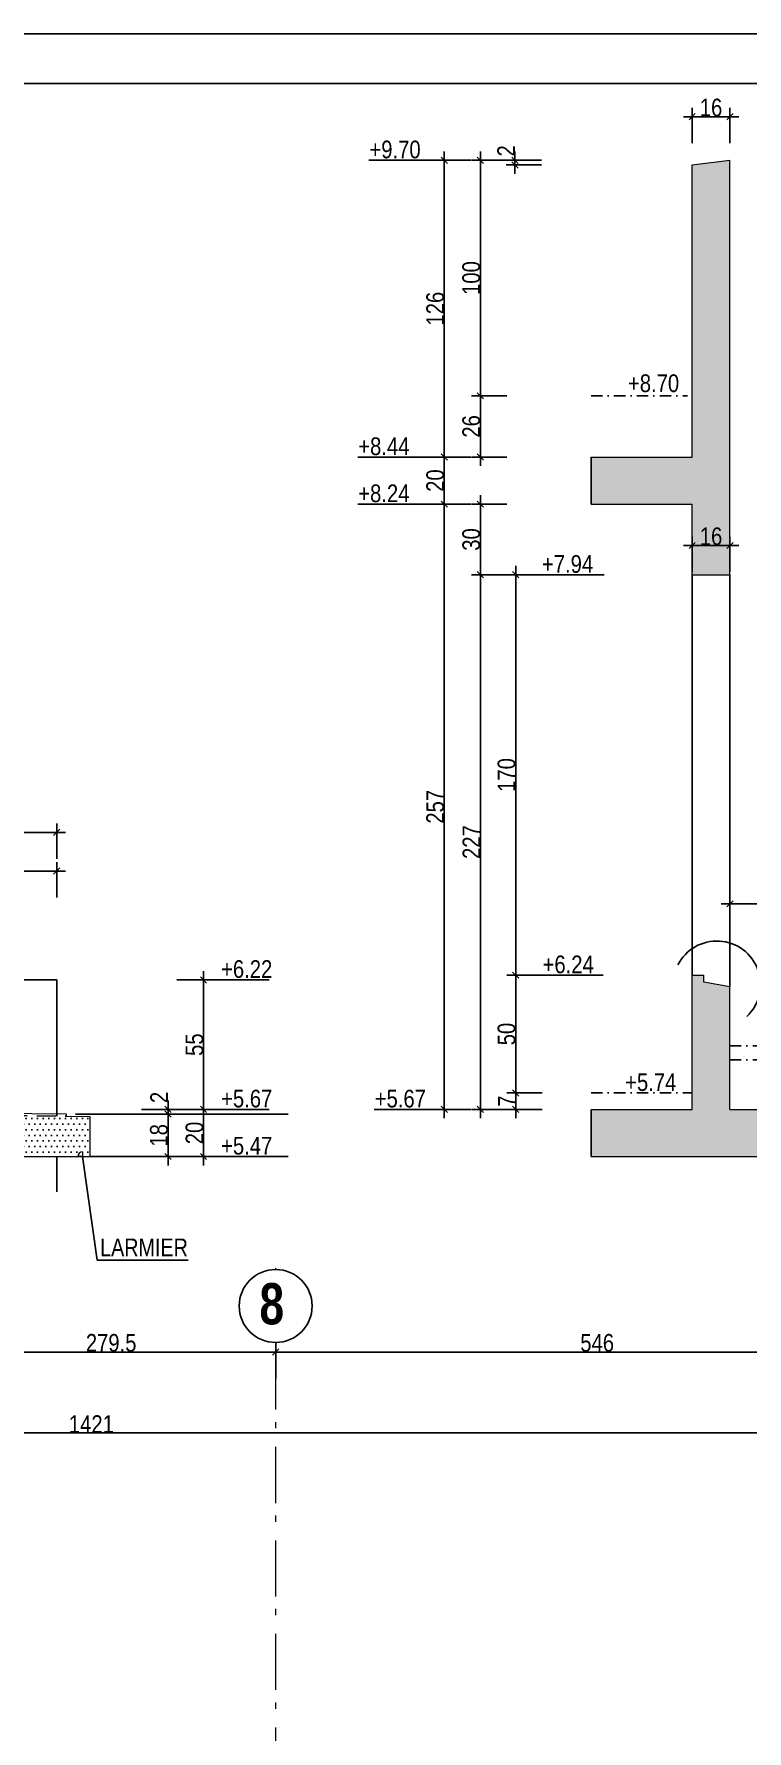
# Model space of a CAD drawing. Header units: centimetres. Extents: x -10252 to 0, y 2374 to 6574.
# Drawn here: x -4355 to -3749, y 5133 to 6574 of the extents above; entities that cross this region are included whole.
import ezdxf
from ezdxf.enums import TextEntityAlignment as Align

# ---------------------------------------------------------------- set-up
doc = ezdxf.new("R2010")
doc.units = ezdxf.units.CM
doc.header["$LTSCALE"] = 12.7
doc.header["$PDMODE"] = 1
doc.header["$PDSIZE"] = -2
for name, pattern in [('CACHEX2', [19.05, 12.7, -6.35]), ('Style de ligne -6', [2.08328, 1.25, -0.41656, 0.13886, -0.27786]), ('TIRETPTX2', [50.8, 25.4, -12.7, 0, -12.7])]:
    doc.linetypes.add(name, pattern=pattern)
for name, color, linetype in [('01_cote_gen', 4, 'Continuous'), ('01_linteaux', 2, 'Continuous'), ('01_murs_sup', 2, 'CACHEX2'), ('01_poch_BN', 9, 'Continuous'), ('01_texte', 230, 'Continuous'), ('AA_COTES', 2, 'Continuous')]:
    doc.layers.add(name, color=color, linetype=linetype)
doc.layers.add('01_murs_coup', color=5, linetype='Continuous', lineweight=60)
doc.layers.add('B Général', color=7, linetype='Continuous', lineweight=5)
doc.styles.add('ARIAL NA', font='ARIALN.TTF')
doc.styles.add('impact', font='impact.ttf')
doc.styles.add('MATTE_TXT', font='arial.ttf')
doc.styles.add('STYLE2', font='ARIALN.TTF')
doc.dimstyles.new('JB25', dxfattribs={"dimscale": 0.1, "dimtxt": 150, "dimasz": 15, "dimexe": 0.1, "dimexo": 0.1, "dimgap": 0.09, "dimtad": 1, "dimdec": 1, "dimlfac": 0.5, "dimdsep": 46, "dimtxsty": 'STYLE2', "dimblk1": 'BOND_G', "dimblk2": 'BOND_D', "dimsah": 1, "dimcen": 1.5, "dimdle": 0.01, "dimse1": 1, "dimse2": 1, "dimclrd": 4, "dimclre": 2, "dimclrt": 6, "dimazin": 2, "dimtfac": 2.333333, "dimtdec": 1, "dimtix": 1, "dimtmove": 2, "dimatfit": 3, "dimldrblk": 'BOND_G', "dimfxl": 1, "dimtolj": 1, "dimtzin": 0, "dimarcsym": 0})
doc.dimstyles.new('JB50', dxfattribs={"dimscale": 0.1, "dimtxt": 150, "dimasz": 15, "dimexe": 0.1, "dimexo": 0.1, "dimgap": 0.09, "dimtad": 1, "dimdec": 1, "dimdsep": 46, "dimtxsty": 'STYLE2', "dimblk1": 'BOND_G', "dimblk2": 'BOND_D', "dimsah": 1, "dimcen": 1.5, "dimdle": 0.01, "dimse1": 1, "dimse2": 1, "dimclrd": 4, "dimclre": 2, "dimclrt": 6, "dimazin": 2, "dimtfac": 2.333333, "dimtdec": 1, "dimtix": 1, "dimtmove": 2, "dimatfit": 3, "dimldrblk": 'BOND_G', "dimfxl": 1, "dimtolj": 1, "dimtzin": 0, "dimarcsym": 0})

# ---------------------------------------------------------------- blocks, each defined once
blk = doc.blocks.new('BOND_G')
at = {"layer": 'AA_COTES', "color": 0}
for p, q in [((0, -5), (0, 15)), ((5, 0), (-5, 0)), ((1.77, 1.77), (-1.77, -1.77))]:
    blk.add_line(p, q, dxfattribs=at)
blk = doc.blocks.new('BOND_D')
at = {"layer": 'AA_COTES', "color": 0}
for p, q in [((5, 0), (-5, 0)), ((-1.77, -1.77), (1.77, 1.77)), ((0, 5), (0, -15))]:
    blk.add_line(p, q, dxfattribs=at)
blk = doc.blocks.new('*D1434')
at = {"layer": '01_cote_gen', "color": 4, "lineweight": -2, "transparency": 16777216}
blk.add_line((-4241.1, 5655.2), (-4241.1, 5622.1), dxfattribs=at)
at = {"layer": 'Defpoints', "color": 0, "transparency": 16777216}
for p in [(-4263.6, 5656.7), (-4318.2, 5620.6), (-4241.1, 5620.6)]:
    blk.add_point(p, dxfattribs=at)
at = {"layer": '01_cote_gen', "color": 4, "lineweight": -2, "transparency": 16777216, "xscale": 1.5, "yscale": 1.5, "zscale": 1.5}
for name, p, rotation in [('BOND_G', (-4241.1, 5656.7), 90), ('BOND_D', (-4241.1, 5620.6), 270)]:
    blk.add_blockref(name, p, dxfattribs=dict(at, rotation=rotation))
at = {"layer": '01_cote_gen', "color": 6, "lineweight": 0, "transparency": 16777216, "insert": (-4248.8, 5638.6), "char_height": 15, "attachment_point": 5, "rotation": 90, "style": 'STYLE2'}
blk.add_mtext('\\A1;18', dxfattribs=at)
blk = doc.blocks.new('*D1435')
at = {"layer": '01_cote_gen', "color": 4, "lineweight": -2, "transparency": 16777216}
blk.add_line((-4211, 5659.1), (-4211, 5622.1), dxfattribs=at)
at = {"layer": 'Defpoints', "color": 0, "transparency": 16777216}
for p in [(-4233.6, 5660.6), (-4233.6, 5620.6), (-4211, 5620.6)]:
    blk.add_point(p, dxfattribs=at)
at = {"layer": '01_cote_gen', "color": 4, "lineweight": -2, "transparency": 16777216, "xscale": 1.5, "yscale": 1.5, "zscale": 1.5}
for name, p, rotation in [('BOND_G', (-4211, 5660.6), 90), ('BOND_D', (-4211, 5620.6), 270)]:
    blk.add_blockref(name, p, dxfattribs=dict(at, rotation=rotation))
at = {"layer": '01_cote_gen', "color": 6, "lineweight": 0, "transparency": 16777216, "insert": (-4218.6, 5640.6), "char_height": 15, "attachment_point": 5, "rotation": 90, "style": 'STYLE2'}
blk.add_mtext('\\A1;20', dxfattribs=at)
blk = doc.blocks.new('*D1436')
at = {"layer": '01_cote_gen', "color": 4, "lineweight": -2, "ltscale": 0.1, "transparency": 16777216}
blk.add_line((-4241.1, 5659.1), (-4241.1, 5658.2), dxfattribs=at)
at = {"layer": 'Defpoints', "color": 0, "ltscale": 0.1, "transparency": 16777216}
for p in [(-4241.1, 5656.7), (-4233.6, 5656.7), (-4233.5, 5660.6)]:
    blk.add_point(p, dxfattribs=at)
at = {"layer": '01_cote_gen', "color": 4, "lineweight": -2, "ltscale": 0.1, "transparency": 16777216, "xscale": 1.5, "yscale": 1.5, "zscale": 1.5}
for name, p, rotation in [('BOND_G', (-4241.1, 5660.6), 90), ('BOND_D', (-4241.1, 5656.7), 270)]:
    blk.add_blockref(name, p, dxfattribs=dict(at, rotation=rotation))
at = {"layer": '01_cote_gen', "color": 6, "ltscale": 0.1, "transparency": 16777216, "insert": (-4248.7, 5670.8), "char_height": 15, "attachment_point": 5, "rotation": 90, "style": 'STYLE2'}
blk.add_mtext('\\A1;2', dxfattribs=at)
blk = doc.blocks.new('*D1655')
at = {"layer": '01_cote_gen', "color": 4, "lineweight": -2, "transparency": 16777216}
blk.add_line((-4734.1, 5895.8), (-4337.1, 5895.8), dxfattribs=at)
at = {"layer": 'Defpoints', "color": 0, "transparency": 16777216}
for p in [(-4335.6, 5895.8), (-4735.6, 5875.4), (-4335.6, 5851.1)]:
    blk.add_point(p, dxfattribs=at)
at = {"layer": '01_cote_gen', "color": 4, "lineweight": -2, "transparency": 16777216, "xscale": 1.5, "yscale": 1.5, "zscale": 1.5, "rotation": 180}
blk.add_blockref('BOND_G', (-4735.6, 5895.8), dxfattribs=at)
at = {"layer": '01_cote_gen', "color": 4, "lineweight": -2, "transparency": 16777216, "xscale": 1.5, "yscale": 1.5, "zscale": 1.5}
blk.add_blockref('BOND_D', (-4335.6, 5895.8), dxfattribs=at)
at = {"layer": '01_cote_gen', "color": 6, "transparency": 16777216, "insert": (-4535.6, 5903.5), "char_height": 15, "attachment_point": 5, "style": 'STYLE2'}
blk.add_mtext('\\A1;200', dxfattribs=at)
blk = doc.blocks.new('*D1297')
at = {"layer": '01_cote_gen', "color": 4, "lineweight": -2, "transparency": 16777216}
blk.add_line((-3945.9, 5662.1), (-3945.9, 5673.1), dxfattribs=at)
at = {"layer": 'Defpoints', "color": 0, "transparency": 16777216}
for p in [(-3945.9, 5674.6), (-3923.4, 5674.6), (-3923.4, 5660.6)]:
    blk.add_point(p, dxfattribs=at)
at = {"layer": '01_cote_gen', "color": 4, "lineweight": -2, "transparency": 16777216, "xscale": 1.5, "yscale": 1.5, "zscale": 1.5}
for name, p, rotation in [('BOND_D', (-3945.9, 5674.6), 90), ('BOND_G', (-3945.9, 5660.6), 270)]:
    blk.add_blockref(name, p, dxfattribs=dict(at, rotation=rotation))
at = {"layer": '01_cote_gen', "color": 6, "transparency": 16777216, "insert": (-3953.4, 5667.6), "char_height": 15, "attachment_point": 5, "rotation": 90, "style": 'STYLE2'}
blk.add_mtext('\\A1;7', dxfattribs=at)
blk = doc.blocks.new('*D1440')
at = {"layer": '01_cote_gen', "color": 4, "lineweight": -2, "transparency": 16777216}
blk.add_line((-3794.5, 6139.5), (-3765.5, 6139.5), dxfattribs=at)
at = {"layer": 'Defpoints', "color": 0, "transparency": 16777216}
for p in [(-3764, 6139.5), (-3796, 6114.6), (-3764, 6114.6)]:
    blk.add_point(p, dxfattribs=at)
at = {"layer": '01_cote_gen', "color": 4, "lineweight": -2, "transparency": 16777216, "xscale": 1.5, "yscale": 1.5, "zscale": 1.5, "rotation": 180}
blk.add_blockref('BOND_G', (-3796, 6139.5), dxfattribs=at)
at = {"layer": '01_cote_gen', "color": 4, "lineweight": -2, "transparency": 16777216, "xscale": 1.5, "yscale": 1.5, "zscale": 1.5}
blk.add_blockref('BOND_D', (-3764, 6139.5), dxfattribs=at)
at = {"layer": '01_cote_gen', "color": 6, "transparency": 16777216, "insert": (-3780, 6147.2), "char_height": 15, "attachment_point": 5, "style": 'STYLE2'}
blk.add_mtext('\\A1;16', dxfattribs=at)
blk = doc.blocks.new('*D1303')
at = {"layer": '01_cote_gen', "color": 4, "lineweight": -2, "transparency": 16777216}
blk.add_line((-5015.2, 5385.9), (-3597.2, 5385.9), dxfattribs=at)
at = {"layer": 'Defpoints', "color": 0, "transparency": 16777216}
for p in [(-3595.7, 5385.9), (-5016.7, 5363.4), (-3595.7, 5335.2)]:
    blk.add_point(p, dxfattribs=at)
at = {"layer": '01_cote_gen', "color": 4, "lineweight": -2, "transparency": 16777216, "xscale": 1.5, "yscale": 1.5, "zscale": 1.5, "rotation": 180}
blk.add_blockref('BOND_G', (-5016.7, 5385.9), dxfattribs=at)
at = {"layer": '01_cote_gen', "color": 4, "lineweight": -2, "transparency": 16777216, "xscale": 1.5, "yscale": 1.5, "zscale": 1.5}
blk.add_blockref('BOND_D', (-3595.7, 5385.9), dxfattribs=at)
at = {"layer": '01_cote_gen', "color": 6, "transparency": 16777216, "insert": (-4306.2, 5393.4), "char_height": 15, "attachment_point": 5, "style": 'STYLE2'}
blk.add_mtext('\\A1;1421', dxfattribs=at)
blk = doc.blocks.new('*D1320')
at = {"layer": '01_cote_gen', "color": 4, "lineweight": -2, "transparency": 16777216}
blk.add_line((-4148.2, 5454.6), (-3605.2, 5454.6), dxfattribs=at)
at = {"layer": 'Defpoints', "color": 0, "transparency": 16777216}
for p in [(-3603.7, 5454.6), (-4149.7, 5432.1), (-3603.7, 5425.4)]:
    blk.add_point(p, dxfattribs=at)
at = {"layer": '01_cote_gen', "color": 4, "lineweight": -2, "transparency": 16777216, "xscale": 1.5, "yscale": 1.5, "zscale": 1.5, "rotation": 180}
blk.add_blockref('BOND_G', (-4149.7, 5454.6), dxfattribs=at)
at = {"layer": '01_cote_gen', "color": 4, "lineweight": -2, "transparency": 16777216, "xscale": 1.5, "yscale": 1.5, "zscale": 1.5}
blk.add_blockref('BOND_D', (-3603.7, 5454.6), dxfattribs=at)
at = {"layer": '01_cote_gen', "color": 6, "transparency": 16777216, "insert": (-3876.7, 5462.3), "char_height": 15, "attachment_point": 5, "style": 'STYLE2'}
blk.add_mtext('\\A1;546', dxfattribs=at)
blk = doc.blocks.new('*D1323')
at = {"layer": '01_cote_gen', "color": 4, "lineweight": -2, "transparency": 16777216}
blk.add_line((-4427.7, 5454.6), (-4151.2, 5454.6), dxfattribs=at)
at = {"layer": 'Defpoints', "color": 0, "transparency": 16777216}
for p in [(-4149.7, 5454.6), (-4429.2, 5442.5), (-4149.7, 5442.5)]:
    blk.add_point(p, dxfattribs=at)
at = {"layer": '01_cote_gen', "color": 4, "lineweight": -2, "transparency": 16777216, "xscale": 1.5, "yscale": 1.5, "zscale": 1.5, "rotation": 180}
blk.add_blockref('BOND_G', (-4429.2, 5454.6), dxfattribs=at)
at = {"layer": '01_cote_gen', "color": 4, "lineweight": -2, "transparency": 16777216, "xscale": 1.5, "yscale": 1.5, "zscale": 1.5}
blk.add_blockref('BOND_D', (-4149.7, 5454.6), dxfattribs=at)
at = {"layer": '01_cote_gen', "color": 6, "transparency": 16777216, "insert": (-4289.4, 5462.3), "char_height": 15, "attachment_point": 5, "style": 'STYLE2'}
blk.add_mtext('\\A1;279.5', dxfattribs=at)
blk = doc.blocks.new('*D1701')
at = {"layer": '01_cote_gen', "color": 4, "lineweight": -2, "transparency": 16777216}
blk.add_line((-4006.5, 6176.1), (-4006.5, 6213.1), dxfattribs=at)
at = {"layer": 'Defpoints', "color": 0, "transparency": 16777216}
for p in [(-4006.5, 6214.6), (-3885.1, 6214.6), (-3885.1, 6174.6)]:
    blk.add_point(p, dxfattribs=at)
at = {"layer": '01_cote_gen', "color": 4, "lineweight": -2, "transparency": 16777216, "xscale": 1.5, "yscale": 1.5, "zscale": 1.5}
for name, p, rotation in [('BOND_D', (-4006.5, 6214.6), 90), ('BOND_G', (-4006.5, 6174.6), 270)]:
    blk.add_blockref(name, p, dxfattribs=dict(at, rotation=rotation))
at = {"layer": '01_cote_gen', "color": 6, "transparency": 16777216, "insert": (-4014.2, 6194.6), "char_height": 15, "attachment_point": 5, "rotation": 90, "style": 'STYLE2'}
blk.add_mtext('\\A1;20', dxfattribs=at)
blk = doc.blocks.new('*D1706')
at = {"layer": '01_cote_gen', "color": 4, "lineweight": -2, "transparency": 16777216}
blk.add_line((-3975.9, 6116.1), (-3975.9, 6173.1), dxfattribs=at)
at = {"layer": 'Defpoints', "color": 0, "transparency": 16777216}
for p in [(-3975.9, 6174.6), (-3839, 6174.6), (-3924, 6114.6)]:
    blk.add_point(p, dxfattribs=at)
at = {"layer": '01_cote_gen', "color": 4, "lineweight": -2, "transparency": 16777216, "xscale": 1.5, "yscale": 1.5, "zscale": 1.5}
for name, p, rotation in [('BOND_D', (-3975.9, 6174.6), 90), ('BOND_G', (-3975.9, 6114.6), 270)]:
    blk.add_blockref(name, p, dxfattribs=dict(at, rotation=rotation))
at = {"layer": '01_cote_gen', "color": 6, "transparency": 16777216, "insert": (-3983.6, 6144.6), "char_height": 15, "attachment_point": 5, "rotation": 90, "style": 'STYLE2'}
blk.add_mtext('\\A1;30', dxfattribs=at)
blk = doc.blocks.new('*D1702')
at = {"layer": '01_cote_gen', "color": 4, "lineweight": -2, "transparency": 16777216}
blk.add_line((-3975.9, 6216.1), (-3975.9, 6265.1), dxfattribs=at)
at = {"layer": 'Defpoints', "color": 0, "transparency": 16777216}
for p in [(-3975.9, 6266.6), (-3816.9, 6266.6), (-3816.9, 6214.6)]:
    blk.add_point(p, dxfattribs=at)
at = {"layer": '01_cote_gen', "color": 4, "lineweight": -2, "transparency": 16777216, "xscale": 1.5, "yscale": 1.5, "zscale": 1.5}
for name, p, rotation in [('BOND_D', (-3975.9, 6266.6), 90), ('BOND_G', (-3975.9, 6214.6), 270)]:
    blk.add_blockref(name, p, dxfattribs=dict(at, rotation=rotation))
at = {"layer": '01_cote_gen', "color": 6, "transparency": 16777216, "insert": (-3983.6, 6240.6), "char_height": 15, "attachment_point": 5, "rotation": 90, "style": 'STYLE2'}
blk.add_mtext('\\A1;26', dxfattribs=at)
blk = doc.blocks.new('*D1704')
at = {"layer": '01_cote_gen', "color": 4, "lineweight": -2, "ltscale": 2, "transparency": 16777216}
blk.add_line((-3975.9, 6268.1), (-3975.9, 6465.1), dxfattribs=at)
at = {"layer": 'Defpoints', "color": 0, "ltscale": 2, "transparency": 16777216}
for p in [(-3975.9, 6466.6), (-3764, 6466.6), (-3869.7, 6266.6)]:
    blk.add_point(p, dxfattribs=at)
at = {"layer": '01_cote_gen', "color": 4, "lineweight": -2, "ltscale": 2, "transparency": 16777216, "xscale": 1.5, "yscale": 1.5, "zscale": 1.5}
for name, p, rotation in [('BOND_D', (-3975.9, 6466.6), 90), ('BOND_G', (-3975.9, 6266.6), 270)]:
    blk.add_blockref(name, p, dxfattribs=dict(at, rotation=rotation))
at = {"layer": '01_cote_gen', "color": 6, "ltscale": 2, "transparency": 16777216, "insert": (-3983.6, 6366.6), "char_height": 15, "attachment_point": 5, "rotation": 90, "style": 'STYLE2'}
blk.add_mtext('\\A1;100', dxfattribs=at)
blk = doc.blocks.new('*D1705')
at = {"layer": '01_cote_gen', "color": 4, "lineweight": -2, "ltscale": 2, "transparency": 16777216}
blk.add_line((-4006.5, 6216.1), (-4006.5, 6465.1), dxfattribs=at)
at = {"layer": 'Defpoints', "color": 0, "ltscale": 2, "transparency": 16777216}
for p in [(-4006.5, 6466.6), (-3764, 6466.6), (-3796, 6214.6)]:
    blk.add_point(p, dxfattribs=at)
at = {"layer": '01_cote_gen', "color": 4, "lineweight": -2, "ltscale": 2, "transparency": 16777216, "xscale": 1.5, "yscale": 1.5, "zscale": 1.5}
for name, p, rotation in [('BOND_D', (-4006.5, 6466.6), 90), ('BOND_G', (-4006.5, 6214.6), 270)]:
    blk.add_blockref(name, p, dxfattribs=dict(at, rotation=rotation))
at = {"layer": '01_cote_gen', "color": 6, "ltscale": 2, "transparency": 16777216, "insert": (-4014.2, 6340.6), "char_height": 15, "attachment_point": 5, "rotation": 90, "style": 'STYLE2'}
blk.add_mtext('\\A1;126', dxfattribs=at)
blk = doc.blocks.new('*D1703')
at = {"layer": '01_cote_gen', "color": 4, "lineweight": -2, "ltscale": 2, "transparency": 16777216}
blk.add_line((-3946.5, 6464.1), (-3946.5, 6465.1), dxfattribs=at)
at = {"layer": 'Defpoints', "color": 0, "ltscale": 2, "transparency": 16777216}
for p in [(-3946.5, 6466.6), (-3796, 6462.6), (-3764, 6466.6)]:
    blk.add_point(p, dxfattribs=at)
at = {"layer": '01_cote_gen', "color": 4, "lineweight": -2, "ltscale": 2, "transparency": 16777216, "xscale": 1.5, "yscale": 1.5, "zscale": 1.5}
for name, p, rotation in [('BOND_D', (-3946.5, 6466.6), 90), ('BOND_G', (-3946.5, 6462.6), 270)]:
    blk.add_blockref(name, p, dxfattribs=dict(at, rotation=rotation))
at = {"layer": '01_cote_gen', "color": 6, "ltscale": 2, "transparency": 16777216, "insert": (-3954, 6474.6), "char_height": 15, "attachment_point": 5, "rotation": 90, "style": 'STYLE2'}
blk.add_mtext('\\A1;2', dxfattribs=at)
blk = doc.blocks.new('*D1707')
at = {"layer": '01_cote_gen', "color": 4, "lineweight": -2, "transparency": 16777216}
blk.add_line((-3975.9, 5662.1), (-3975.9, 6113.1), dxfattribs=at)
at = {"layer": 'Defpoints', "color": 0, "transparency": 16777216}
for p in [(-3975.9, 6114.6), (-3924, 6114.6), (-3924, 5660.6)]:
    blk.add_point(p, dxfattribs=at)
at = {"layer": '01_cote_gen', "color": 4, "lineweight": -2, "transparency": 16777216, "xscale": 1.5, "yscale": 1.5, "zscale": 1.5}
for name, p, rotation in [('BOND_D', (-3975.9, 6114.6), 90), ('BOND_G', (-3975.9, 5660.6), 270)]:
    blk.add_blockref(name, p, dxfattribs=dict(at, rotation=rotation))
at = {"layer": '01_cote_gen', "color": 6, "transparency": 16777216, "insert": (-3983.5, 5887.6), "char_height": 15, "attachment_point": 5, "rotation": 90, "style": 'STYLE2'}
blk.add_mtext('\\A1;227', dxfattribs=at)
blk = doc.blocks.new('*D1708')
at = {"layer": '01_cote_gen', "color": 4, "lineweight": -2, "transparency": 16777216}
blk.add_line((-4006.5, 5662.1), (-4006.5, 6173.1), dxfattribs=at)
at = {"layer": 'Defpoints', "color": 0, "transparency": 16777216}
for p in [(-4006.5, 6174.6), (-3953.4, 6174.6), (-3924, 5660.6)]:
    blk.add_point(p, dxfattribs=at)
at = {"layer": '01_cote_gen', "color": 4, "lineweight": -2, "transparency": 16777216, "xscale": 1.5, "yscale": 1.5, "zscale": 1.5}
for name, p, rotation in [('BOND_D', (-4006.5, 6174.6), 90), ('BOND_G', (-4006.5, 5660.6), 270)]:
    blk.add_blockref(name, p, dxfattribs=dict(at, rotation=rotation))
at = {"layer": '01_cote_gen', "color": 6, "transparency": 16777216, "insert": (-4014.2, 5917.6), "char_height": 15, "attachment_point": 5, "rotation": 90, "style": 'STYLE2'}
blk.add_mtext('\\A1;257', dxfattribs=at)
blk = doc.blocks.new('*D1709')
at = {"layer": '01_cote_gen', "color": 4, "lineweight": -2, "ltscale": 2, "transparency": 16777216}
blk.add_line((-3945.9, 5676.1), (-3945.9, 5773.1), dxfattribs=at)
at = {"layer": 'Defpoints', "color": 0, "ltscale": 2, "transparency": 16777216}
for p in [(-3945.9, 5774.6), (-3803, 5774.6), (-3938.4, 5674.6)]:
    blk.add_point(p, dxfattribs=at)
at = {"layer": '01_cote_gen', "color": 4, "lineweight": -2, "ltscale": 2, "transparency": 16777216, "xscale": 1.5, "yscale": 1.5, "zscale": 1.5}
for name, p, rotation in [('BOND_D', (-3945.9, 5774.6), 90), ('BOND_G', (-3945.9, 5674.6), 270)]:
    blk.add_blockref(name, p, dxfattribs=dict(at, rotation=rotation))
at = {"layer": '01_cote_gen', "color": 6, "ltscale": 2, "transparency": 16777216, "insert": (-3953.6, 5724.6), "char_height": 15, "attachment_point": 5, "rotation": 90, "style": 'STYLE2'}
blk.add_mtext('\\A1;50', dxfattribs=at)
blk = doc.blocks.new('*D1710')
at = {"layer": '01_cote_gen', "color": 4, "lineweight": -2, "ltscale": 2, "transparency": 16777216}
blk.add_line((-3945.9, 5776.1), (-3945.9, 6113.1), dxfattribs=at)
at = {"layer": 'Defpoints', "color": 0, "ltscale": 2, "transparency": 16777216}
for p in [(-3960.4, 6114.6), (-3945.9, 6114.6), (-3923.4, 5774.6)]:
    blk.add_point(p, dxfattribs=at)
at = {"layer": '01_cote_gen', "color": 4, "lineweight": -2, "ltscale": 2, "transparency": 16777216, "xscale": 1.5, "yscale": 1.5, "zscale": 1.5}
for name, p, rotation in [('BOND_D', (-3945.9, 6114.6), 90), ('BOND_G', (-3945.9, 5774.6), 270)]:
    blk.add_blockref(name, p, dxfattribs=dict(at, rotation=rotation))
at = {"layer": '01_cote_gen', "color": 6, "ltscale": 2, "transparency": 16777216, "insert": (-3953.6, 5944.6), "char_height": 15, "attachment_point": 5, "rotation": 90, "style": 'STYLE2'}
blk.add_mtext('\\A1;170', dxfattribs=at)
blk = doc.blocks.new('*D1721')
at = {"layer": '01_cote_gen', "color": 4, "lineweight": -2, "ltscale": 2, "transparency": 16777216}
blk.add_line((-3762.5, 5835.2), (-3397.5, 5835.2), dxfattribs=at)
at = {"layer": 'Defpoints', "color": 0, "ltscale": 2, "transparency": 16777216}
for p in [(-3396, 5835.2), (-3396, 5812.7), (-3764, 5795)]:
    blk.add_point(p, dxfattribs=at)
at = {"layer": '01_cote_gen', "color": 4, "lineweight": -2, "ltscale": 2, "transparency": 16777216, "xscale": 1.5, "yscale": 1.5, "zscale": 1.5, "rotation": 180}
blk.add_blockref('BOND_G', (-3764, 5835.2), dxfattribs=at)
at = {"layer": '01_cote_gen', "color": 4, "lineweight": -2, "ltscale": 2, "transparency": 16777216, "xscale": 1.5, "yscale": 1.5, "zscale": 1.5}
blk.add_blockref('BOND_D', (-3396, 5835.2), dxfattribs=at)
at = {"layer": '01_cote_gen', "color": 6, "ltscale": 2, "transparency": 16777216, "insert": (-3580, 5842.9), "char_height": 15, "attachment_point": 5, "style": 'STYLE2'}
blk.add_mtext('\\A1;184', dxfattribs=at)
blk = doc.blocks.new('*D1722')
at = {"layer": '01_cote_gen', "color": 4, "lineweight": -2, "ltscale": 2, "transparency": 16777216}
blk.add_line((-4211, 5769.1), (-4211, 5662.1), dxfattribs=at)
at = {"layer": 'Defpoints', "color": 0, "ltscale": 2, "transparency": 16777216}
for p in [(-4305.5, 5770.6), (-4233.5, 5660.6), (-4211, 5660.6)]:
    blk.add_point(p, dxfattribs=at)
at = {"layer": '01_cote_gen', "color": 4, "lineweight": -2, "ltscale": 2, "transparency": 16777216, "xscale": 1.5, "yscale": 1.5, "zscale": 1.5}
for name, p, rotation in [('BOND_G', (-4211, 5770.6), 90), ('BOND_D', (-4211, 5660.6), 270)]:
    blk.add_blockref(name, p, dxfattribs=dict(at, rotation=rotation))
at = {"layer": '01_cote_gen', "color": 6, "ltscale": 2, "transparency": 16777216, "insert": (-4218.6, 5715.6), "char_height": 15, "attachment_point": 5, "rotation": 90, "style": 'STYLE2'}
blk.add_mtext('\\A1;55', dxfattribs=at)
blk = doc.blocks.new('*D1724')
at = {"layer": '01_cote_gen', "color": 4, "lineweight": -2, "ltscale": 2, "transparency": 16777216}
blk.add_line((-4722.1, 5863), (-4337.1, 5863), dxfattribs=at)
at = {"layer": 'Defpoints', "color": 0, "ltscale": 2, "transparency": 16777216}
for p in [(-4335.6, 5870.7), (-4335.6, 5863), (-4723.6, 5837.8)]:
    blk.add_point(p, dxfattribs=at)
at = {"layer": '01_cote_gen', "color": 4, "lineweight": -2, "ltscale": 2, "transparency": 16777216, "xscale": 1.5, "yscale": 1.5, "zscale": 1.5, "rotation": 180}
blk.add_blockref('BOND_G', (-4723.6, 5863), dxfattribs=at)
at = {"layer": '01_cote_gen', "color": 4, "lineweight": -2, "ltscale": 2, "transparency": 16777216, "xscale": 1.5, "yscale": 1.5, "zscale": 1.5}
blk.add_blockref('BOND_D', (-4335.6, 5863), dxfattribs=at)
at = {"layer": '01_cote_gen', "color": 6, "ltscale": 2, "transparency": 16777216, "insert": (-4529.6, 5870.7), "char_height": 15, "attachment_point": 5, "style": 'STYLE2'}
blk.add_mtext('\\A1;194', dxfattribs=at)
blk = doc.blocks.new('*D1748')
at = {"layer": '01_cote_gen', "color": 4, "lineweight": -2, "ltscale": 2, "transparency": 16777216}
blk.add_line((-3794.5, 6503.6), (-3765.5, 6503.6), dxfattribs=at)
at = {"layer": 'Defpoints', "color": 0, "ltscale": 2, "transparency": 16777216}
for p in [(-3764, 6503.6), (-3796, 6462.6), (-3764, 6466.6)]:
    blk.add_point(p, dxfattribs=at)
at = {"layer": '01_cote_gen', "color": 4, "lineweight": -2, "ltscale": 2, "transparency": 16777216, "xscale": 1.5, "yscale": 1.5, "zscale": 1.5, "rotation": 180}
blk.add_blockref('BOND_G', (-3796, 6503.6), dxfattribs=at)
at = {"layer": '01_cote_gen', "color": 4, "lineweight": -2, "ltscale": 2, "transparency": 16777216, "xscale": 1.5, "yscale": 1.5, "zscale": 1.5}
blk.add_blockref('BOND_D', (-3764, 6503.6), dxfattribs=at)
at = {"layer": '01_cote_gen', "color": 6, "ltscale": 2, "transparency": 16777216, "insert": (-3780, 6511.3), "char_height": 15, "attachment_point": 5, "style": 'STYLE2'}
blk.add_mtext('\\A1;16', dxfattribs=at)

msp = doc.modelspace()

# ---------------------------------------------------------------- hatches: boundary and pattern name
at = {"layer": '01_linteaux', "ltscale": 0.1}
h = msp.add_hatch(dxfattribs=at)
h.set_pattern_fill('DOTS', color=256, scale=3)
h.set_pattern_definition([(0, (-27709.6306, 39309.4456), (2.38125, 4.7625), [0, -4.7625])])
h.paths.add_polyline_path([(-4409.05, 5655.61), (-4739.62, 5658.59), (-4739.62, 5620.59), (-4409.96, 5620.59, -0.0508495), (-4411.55, 5636.15, -0.0638988)])
h.paths.add_polyline_path([(-4307.62, 5654.59), (-4327.62, 5654.88), (-4409.05, 5655.61, 0.0638988), (-4411.55, 5636.15, 0.0508495), (-4409.96, 5620.59), (-4317.62, 5620.59, -0.4142136), (-4313.62, 5624.59), (-4313.62, 5620.59), (-4307.62, 5620.59)])
at = {"layer": '01_poch_BN', "ltscale": 2}
h = msp.add_hatch(color=256, dxfattribs=at)
h.dxf.hatch_style = 1
h.paths.add_polyline_path([(-3364.03, 5770.59), (-3396.03, 5768.59), (-3396.03, 5660.59), (-3764.03, 5660.59), (-3764.03, 5764.59), (-3786.03, 5768.59), (-3786.03, 5774.59), (-3796.03, 5774.59), (-3796.03, 5660.59), (-3881.9, 5660.59), (-3881.9, 5620.59), (-3396.03, 5620.59), (-3396.03, 5596), (-3364.03, 5596)])
h.paths.add_polyline_path([(-3764.03, 6466.59), (-3796.03, 6462.59), (-3796.03, 6214.59), (-3881.9, 6214.59), (-3881.9, 6174.59), (-3796.03, 6174.59), (-3796.03, 6114.59), (-3764.03, 6114.59)])
h.paths.add_polyline_path([(-3247.89, 5656.59), (-3348.03, 5656.59), (-3348.03, 5620.59), (-3247.89, 5620.59)])

# ---------------------------------------------------------------- linework, layer by layer
at = {"layer": '01_cote_gen'}
msp.add_line((-2167.41, 6573.88), (-10252.01, 6573.88), dxfattribs=at)
at = {"layer": '01_linteaux', "linetype": 'TIRETPTX2', "ltscale": 0.03}
for p, q in [((-3881.9, 6266.59), (-3800.03, 6266.59)), ((-3764.03, 5714.59), (-3396.03, 5714.59)), ((-3764.03, 5702.59), (-3396.03, 5702.59)), ((-3881.9, 5674.59), (-3796.03, 5674.59))]:
    msp.add_line(p, q, dxfattribs=at)
at = {"layer": '01_linteaux'}
for p, q in [((-3796.03, 5774.59), (-3796.03, 6114.59)), ((-3764.03, 5764.59), (-3764.03, 6114.59)), ((-4723.62, 5770.59), (-4335.62, 5770.59)), ((-4335.62, 5654.76), (-4335.62, 5770.59)), ((-4319.62, 5656.59), (-4139.06, 5656.59)), ((-4335.62, 5590.5), (-4335.62, 5620.59)), ((-4317.62, 5620.59), (-4313.62, 5620.59)), ((-4307.62, 5620.59), (-4139.06, 5620.59))]:
    msp.add_line(p, q, dxfattribs=at)
at = {"layer": '01_murs_coup', "linetype": 'Continuous', "lineweight": 5}
for p, q in [((-3796.03, 6462.59), (-3764.03, 6466.59)), ((-3796.03, 6214.59), (-3796.03, 6462.59)), ((-3764.03, 6114.59), (-3764.03, 6466.59)), ((-3881.9, 6214.59), (-3796.03, 6214.59)), ((-3881.9, 6174.59), (-3796.03, 6174.59)), ((-3796.03, 6114.59), (-3796.03, 6174.59)), ((-3796.03, 6114.59), (-3764.03, 6114.59)), ((-3796.03, 5774.59), (-3786.03, 5774.59)), ((-3786.03, 5768.59), (-3786.03, 5774.59)), ((-3764.03, 5764.59), (-3786.03, 5768.59)), ((-3881.9, 5660.59), (-3796.03, 5660.59)), ((-3881.9, 5620.59), (-3396.03, 5620.59))]:
    msp.add_line(p, q, dxfattribs=at)
at = {"layer": '01_murs_coup', "linetype": 'Continuous', "lineweight": 0}
for p, q in [((-3796.03, 5660.59), (-3796.03, 5774.59)), ((-3764.03, 5660.59), (-3764.03, 5764.59)), ((-4739.62, 5660.59), (-4327.62, 5656.88)), ((-4327.62, 5656.88), (-4327.62, 5654.88)), ((-4327.62, 5654.88), (-4307.62, 5654.59)), ((-4307.62, 5654.59), (-4307.62, 5620.59)), ((-3764.03, 5660.59), (-3396.03, 5660.59)), ((-4739.62, 5620.59), (-4317.62, 5620.59)), ((-4313.62, 5624.59), (-4313.62, 5620.59)), ((-4313.62, 5620.59), (-4307.62, 5620.59))]:
    msp.add_line(p, q, dxfattribs=at)
msp.add_arc((-4313.62, 5620.59), 4, 90, 180, dxfattribs=at)
at = {"layer": '01_murs_sup', "ltscale": 0.1}
msp.add_line((-4739.62, 5658.59), (-4327.62, 5654.88), dxfattribs=at)
at = {"layer": '01_poch_BN'}
for p, q in [((-3881.9, 6214.59), (-3881.9, 6174.59)), ((-3881.9, 5660.59), (-3881.9, 5620.59))]:
    msp.add_line(p, q, dxfattribs=at)
at = {"layer": '01_texte'}
for p, q in [((-10202.01, 6531.69), (-2217.41, 6531.69)), ((-4014.03, 6466.59), (-4070.46, 6466.59)), ((-4014.03, 6214.59), (-4079.96, 6214.59)), ((-4014.03, 6174.59), (-4079.96, 6174.59)), ((-3870.67, 6114.59), (-3923.98, 6114.59)), ((-4155.21, 5770.59), (-4203.48, 5770.59)), ((-3871.51, 5774.59), (-3923.44, 5774.59)), ((-4263.63, 5656.68), (-4304.58, 5656.68)), ((-4155.21, 5660.59), (-4203.48, 5660.59)), ((-4014.03, 5660.59), (-4065.96, 5660.59)), ((-4313.62, 5620.59), (-4301.18, 5532.62)), ((-4155.21, 5620.59), (-4203.48, 5620.59)), ((-4223.92, 5532.62), (-4301.18, 5532.62))]:
    msp.add_line(p, q, dxfattribs=at)
msp.add_circle((-4149.68, 5493.68), 30.98, dxfattribs=at)
msp.add_arc((-3775.03, 5766.59), 37.03, 313.23845, 153.18696, dxfattribs=at)
at = {"layer": 'B Général', "color": 1, "linetype": 'Style de ligne -6', "lineweight": 13, "ltscale": 3, "true_color": 0xff0000}
for p, q in [((-4149.69, 5524.66), (-4149.69, 5525.85)), ((-4149.66, 3342.01), (-4149.69, 5462.7))]:
    msp.add_line(p, q, dxfattribs=at)

# ---------------------------------------------------------------- texts
at = {"layer": '01_texte', "style": 'ARIAL NA'}
for s, p in [('+9.70', (-4070.08, 6468.28)), ('+8.70', (-3850.55, 6269.78)), ('+8.44', (-4079.58, 6216.28)), ('+8.24', (-4079.58, 6176.28)), ('+7.94', (-3923.59, 6116.28)), ('+6.22', (-4196.04, 5772.32)), ('+6.24', (-3923.05, 5776.28)), ('+5.74', (-3852.96, 5676.28)), ('+5.67', (-4196.04, 5662.32)), ('+5.67', (-4065.58, 5662.28)), ('+5.47', (-4196.04, 5622.32))]:
    msp.add_text(s, height=15, dxfattribs=at).set_placement(p)
at = {"layer": '01_texte', "style": 'MATTE_TXT', "width": 0.8}
msp.add_text('LARMIER', height=15, dxfattribs=at).set_placement((-4261.51, 5531.46), align=Align.BOTTOM_CENTER)
at = {"layer": '01_texte', "style": 'impact'}
msp.add_text('8', height=35, dxfattribs=at).set_placement((-4153.02, 5495.56), align=Align.MIDDLE_CENTER)

# ---------------------------------------------------------------- dimensions: what is measured, and where the dimension line sits
at = {"layer": '01_cote_gen', "ltscale": 2}
for base, p1, p2, picture, middle in [((-3764.03, 6503.62), (-3796.03, 6462.59), (-3764.03, 6466.59), '*D1748', (-3780.03, 6511.28)), ((-4335.62, 5863), (-4723.62, 5837.85), (-4335.62, 5870.65), '*D1724', (-4529.62, 5870.67)), ((-3396.03, 5835.25), (-3764.03, 5795), (-3396.03, 5812.75), '*D1721', (-3580.03, 5842.92))]:
    dim = msp.add_linear_dim(base=base, p1=p1, p2=p2, dimstyle='JB25', dxfattribs=at)
    dim.commit()
    dim.dimension.update_dxf_attribs({"geometry": picture, "text_midpoint": middle})
for base, p1, p2, picture, middle in [((-4006.53, 6466.59), (-3796.03, 6214.59), (-3764.03, 6466.59), '*D1705', (-4014.2, 6340.59)), ((-3975.94, 6466.59), (-3869.68, 6266.59), (-3764.03, 6466.59), '*D1704', (-3983.61, 6366.59)), ((-3945.94, 6114.59), (-3923.44, 5774.59), (-3960.43, 6114.59), '*D1710', (-3953.61, 5944.59)), ((-3945.94, 5774.59), (-3938.44, 5674.59), (-3803.03, 5774.59), '*D1709', (-3953.61, 5724.59)), ((-4210.98, 5660.59), (-4305.47, 5770.59), (-4233.48, 5660.59), '*D1722', (-4218.61, 5715.59))]:
    dim = msp.add_linear_dim(base=base, p1=p1, p2=p2, angle=90, dimstyle='JB25', dxfattribs=at)
    dim.commit()
    dim.dimension.update_dxf_attribs({"geometry": picture, "text_midpoint": middle})
dim = msp.add_linear_dim(base=(-3946.48, 6466.59), p1=(-3796.03, 6462.59), p2=(-3764.03, 6466.59), angle=90, dimstyle='JB25', dxfattribs=at)
dim.commit()
dim.dimension.update_dxf_attribs({"geometry": '*D1703', "text_midpoint": (-3954.02, 6474.59), "dimtype": 160})
at = {"layer": '01_cote_gen'}
for base, p1, p2, picture, middle in [((-3975.94, 6266.59), (-3816.91, 6214.59), (-3816.91, 6266.59), '*D1702', (-3983.61, 6240.59)), ((-4006.53, 6214.59), (-3885.08, 6174.59), (-3885.08, 6214.59), '*D1701', (-4014.2, 6194.59)), ((-4006.53, 6174.59), (-3923.98, 5660.59), (-3953.44, 6174.59), '*D1708', (-4014.2, 5917.59)), ((-3975.94, 6174.59), (-3923.98, 6114.59), (-3838.97, 6174.59), '*D1706', (-3983.61, 6144.59)), ((-3975.94, 6114.59), (-3923.98, 5660.59), (-3923.98, 6114.59), '*D1707', (-3983.48, 5887.59)), ((-3945.94, 5674.59), (-3923.44, 5660.59), (-3923.44, 5674.59), '*D1297', (-3953.45, 5667.59))]:
    dim = msp.add_linear_dim(base=base, p1=p1, p2=p2, angle=90, dimstyle='JB25', dxfattribs=at)
    dim.commit()
    dim.dimension.update_dxf_attribs({"geometry": picture, "text_midpoint": middle})
for base, p1, p2, dimstyle, picture, middle in [((-3764.03, 6139.54), (-3796.03, 6114.59), (-3764.03, 6114.59), 'JB25', '*D1440', (-3780.03, 6147.21)), ((-4335.62, 5895.8), (-4735.62, 5875.41), (-4335.62, 5851.09), 'JB25', '*D1655', (-4535.62, 5903.47)), ((-4149.69, 5454.61), (-4429.2, 5442.53), (-4149.69, 5442.53), 'JB50', '*D1323', (-4289.45, 5462.28)), ((-3603.68, 5454.61), (-4149.69, 5432.11), (-3603.68, 5425.39), 'JB50', '*D1320', (-3876.69, 5462.28)), ((-3595.74, 5385.88), (-5016.74, 5363.38), (-3595.74, 5335.15), 'JB50', '*D1303', (-4306.24, 5393.42))]:
    dim = msp.add_linear_dim(base=base, p1=p1, p2=p2, dimstyle=dimstyle, dxfattribs=at)
    dim.commit()
    dim.dimension.update_dxf_attribs({"geometry": picture, "text_midpoint": middle})
at = {"layer": '01_cote_gen', "lineweight": 0}
for base, p1, p2, picture, middle in [((-4241.13, 5620.59), (-4263.63, 5656.68), (-4318.22, 5620.59), '*D1434', (-4248.8, 5638.63)), ((-4210.98, 5620.59), (-4233.63, 5660.59), (-4233.63, 5620.59), '*D1435', (-4218.64, 5640.59))]:
    dim = msp.add_linear_dim(base=base, p1=p1, p2=p2, angle=90, dimstyle='JB25', dxfattribs=at)
    dim.commit()
    dim.dimension.update_dxf_attribs({"geometry": picture, "text_midpoint": middle})
at = {"layer": '01_cote_gen', "ltscale": 0.1}
dim = msp.add_linear_dim(base=(-4241.13, 5656.68), p1=(-4233.48, 5660.59), p2=(-4233.63, 5656.68), angle=90, dimstyle='JB25', dxfattribs=at)
dim.commit()
dim.dimension.update_dxf_attribs({"geometry": '*D1436', "text_midpoint": (-4248.67, 5670.78), "dimtype": 160})

doc.saveas('drawing.dxf')
